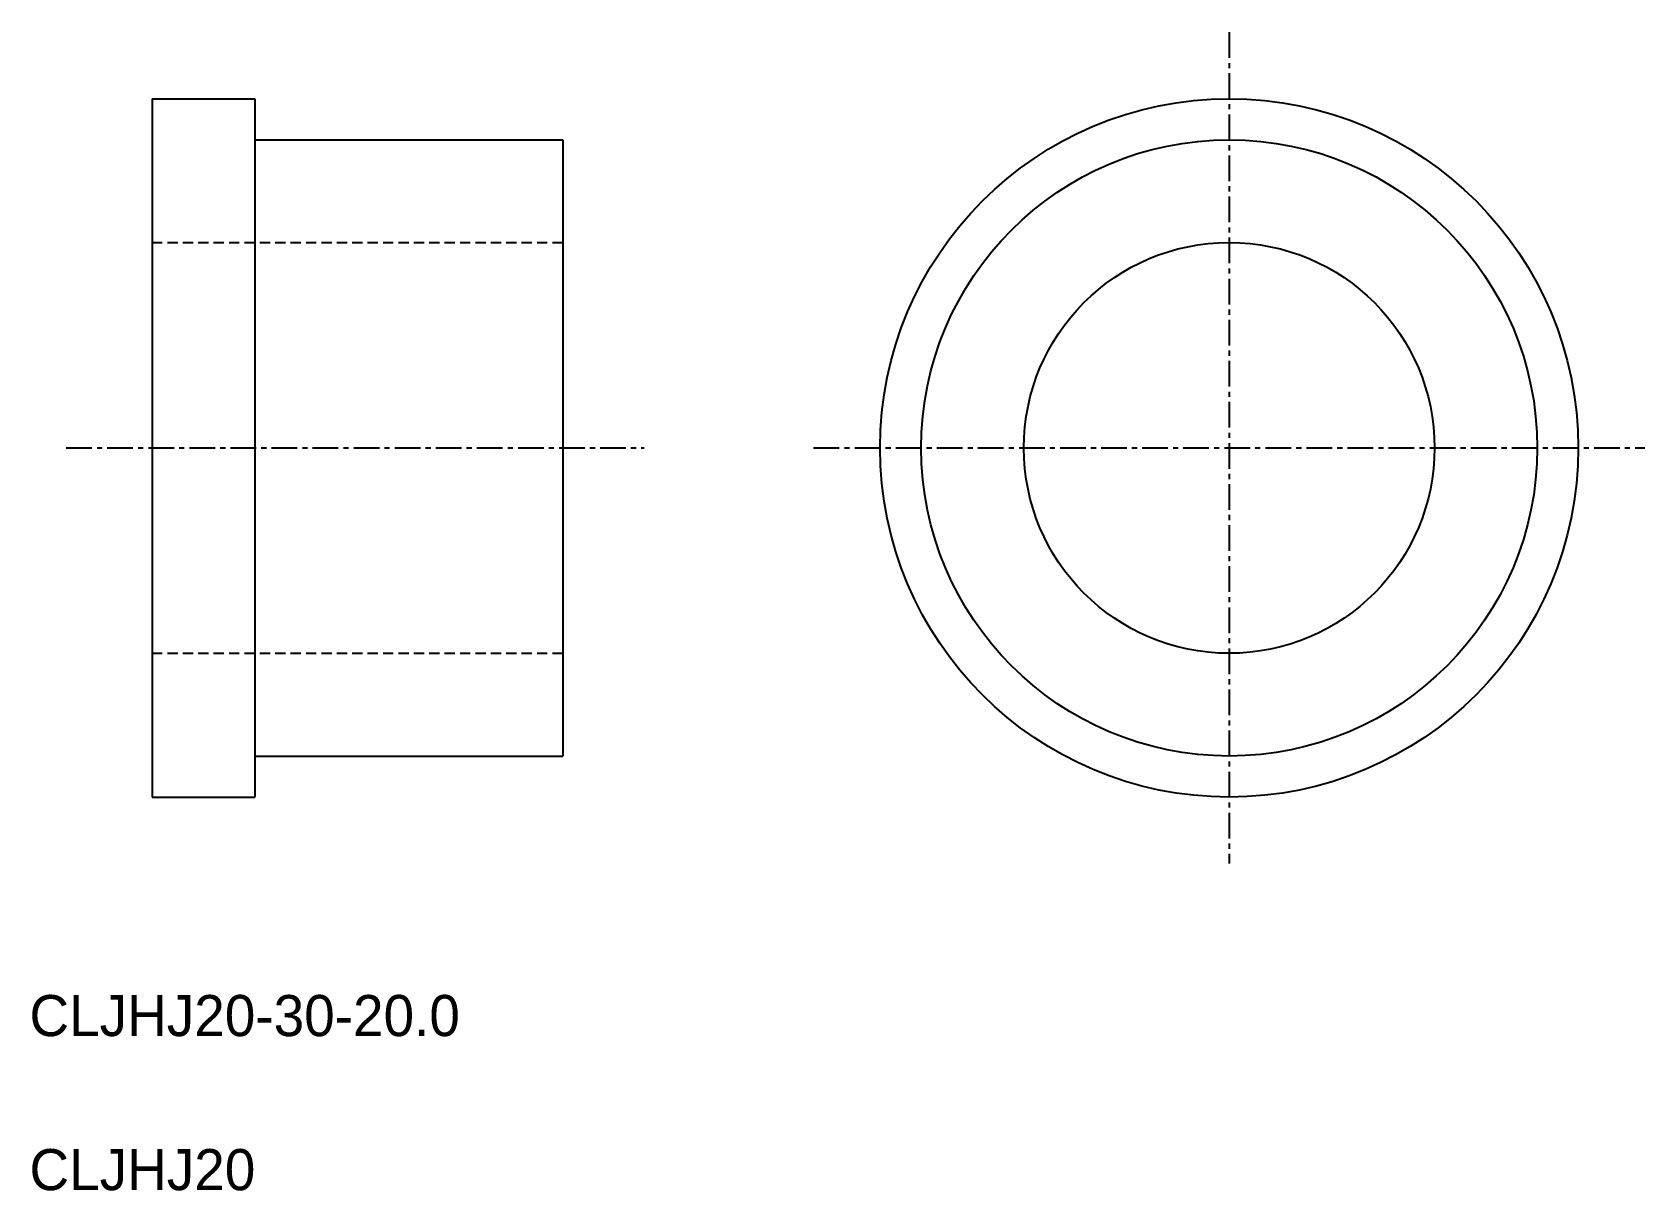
# Model space of a CAD drawing. Extents: x 24.1 to 102.6, y 2.2 to 58.6.
import ezdxf

# ---------------------------------------------------------------- set-up
doc = ezdxf.new("R2010")
doc.units = 0
doc.linetypes.add('CENTER', pattern=[2, 1.25, -0.25, 0.25, -0.25])
doc.linetypes.add('DASHED', pattern=[0.75, 0.5, -0.25])
doc.layers.get('0').update_dxf_attribs({"linetype": 'CONTINUOUS'})
doc.layers.add('CENTER', color=1, linetype='CENTER')

msp = doc.modelspace()

# ---------------------------------------------------------------- linework, layer by layer
at = {"color": 7, "linetype": 'CONTINUOUS'}
for p, q in [((29.955, 55.411), (29.955, 21.411)), ((29.955, 55.411), (34.955, 55.411)), ((34.955, 55.411), (34.955, 21.411)), ((34.955, 53.411), (49.955, 53.411)), ((36.205, 53.411), (36.205, 53.411)), ((37.455, 53.411), (37.455, 53.411)), ((49.955, 53.411), (49.955, 23.411)), ((34.955, 23.411), (49.955, 23.411)), ((29.955, 21.411), (34.955, 21.411))]:
    msp.add_line(p, q, dxfattribs=at)
at = {"color": 3, "linetype": 'DASHED'}
for p, q in [((29.955, 48.411), (49.955, 48.411)), ((29.955, 28.411), (49.955, 28.411))]:
    msp.add_line(p, q, dxfattribs=at)
at = {"color": 7, "linetype": 'CONTINUOUS'}
for radius in [17, 15, 10]:
    msp.add_circle((82.409, 38.411), radius, dxfattribs=at)
at = {"layer": 'CENTER', "color": 1, "linetype": 'CENTER'}
for p, q in [((82.409, 58.647), (82.409, 18.176)), ((25.777, 38.411), (53.913, 38.411)), ((62.174, 38.411), (102.644, 38.411))]:
    msp.add_line(p, q, dxfattribs=at)

# ---------------------------------------------------------------- texts
at = {"color": 7, "linetype": 'CONTINUOUS'}
for s, p in [('CLJHJ20-30-20.0', (23.987, 9.775)), ('CLJHJ20', (23.987, 2.275))]:
    msp.add_text(s, height=2, dxfattribs=at).set_placement(p)

doc.saveas('drawing.dxf')
